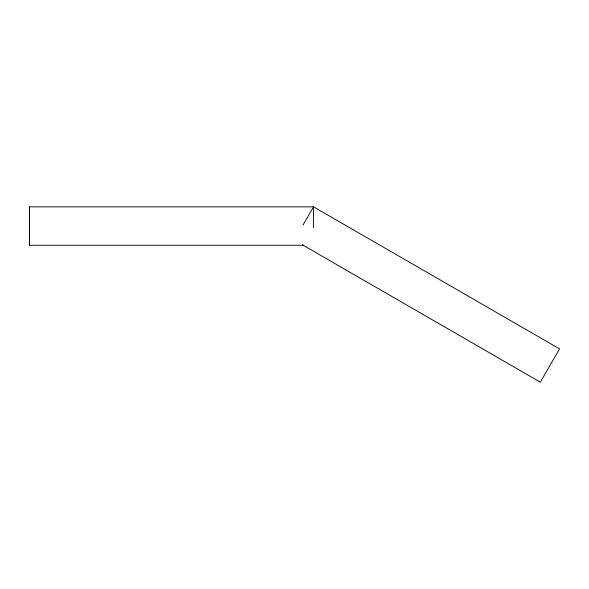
<?xml version="1.0" encoding="UTF-8"?>
<svg xmlns="http://www.w3.org/2000/svg" width="589" height="589" viewBox="0 0 589 589"><rect width="100%" height="100%" fill="white"/><g stroke="black" fill="none" stroke-linecap="round" stroke-linejoin="round"><path stroke-width="0.88" d="M303.416 245.274L29.45 245.274L29.45 206.835L313.532 206.835L559.55 348.872L540.327 382.165L302.275 244.722M313.532 227.869L313.532 206.835L303.011 225.05M29.45 206.835L29.45 245.274"/></g></svg>
